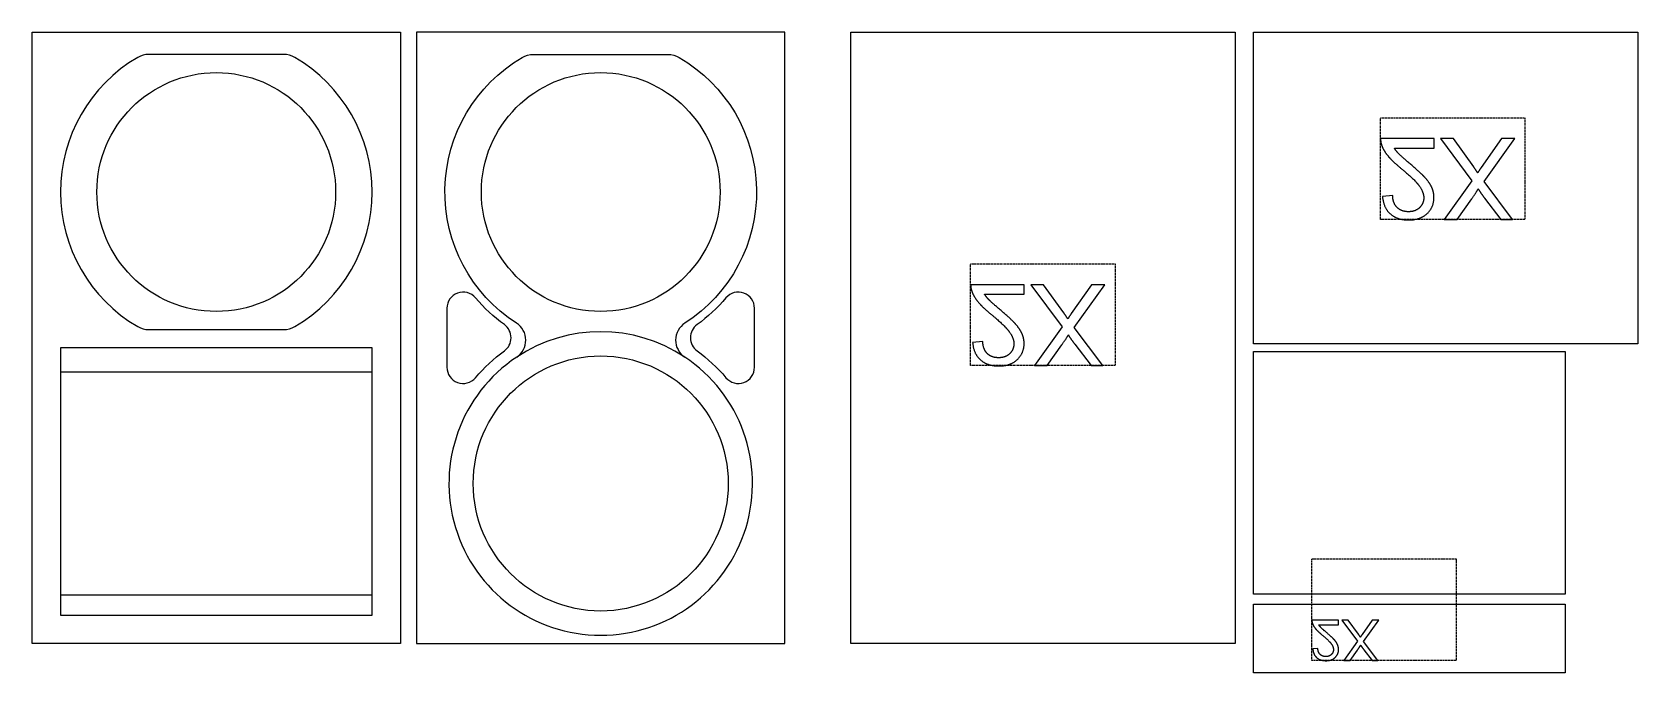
# Model space of a CAD drawing. Header units: millimetres. Extents: x -91 to 703, y -94 to 223.
import ezdxf

# ---------------------------------------------------------------- set-up
doc = ezdxf.new("R2010")
doc.units = ezdxf.units.MM
doc.linetypes.add('DASHED', pattern=[0.75, 0.5, -0.25])
doc.layers.get('0').update_dxf_attribs({"linetype": 'CONTINUOUS'})

msp = doc.modelspace()

# ---------------------------------------------------------------- linework, layer by layer
at = {"linetype": 'DASHED'}
for p, q in [((575.35, 180.62), (646.76, 180.62)), ((575.35, 130.37), (575.35, 180.62)), ((646.76, 180.62), (646.76, 130.37)), ((646.76, 130.37), (575.35, 130.37)), ((372.8, 108.48), (444.22, 108.48)), ((372.8, 58.23), (372.8, 108.48)), ((444.22, 108.48), (444.22, 58.23)), ((444.22, 58.23), (372.8, 58.23)), ((541.41, -37.21), (612.82, -37.21)), ((541.41, -87.46), (541.41, -37.21)), ((612.82, -37.21), (612.82, -87.46)), ((612.82, -87.46), (541.41, -87.46))]:
    msp.add_line(p, q, dxfattribs=at)
for p, q in [((601.84, 170.37), (575.4, 170.37)), ((601.84, 165.65), (601.84, 170.37)), ((605.03, 170.37), (620.51, 149.52)), ((611.39, 170.37), (605.03, 170.37)), ((621.43, 156.42), (611.39, 170.37)), ((635.16, 170.37), (625.09, 156.1)), ((626.56, 149.22), (641.71, 170.37)), ((641.71, 170.37), (635.16, 170.37)), ((582.22, 165.65), (601.84, 165.65)), ((620.51, 149.52), (606.86, 130.37)), ((640.61, 130.37), (626.56, 149.22)), ((581.38, 142.29), (576.33, 141.77)), ((613.17, 130.37), (620.42, 140.63)), ((626.81, 140.98), (634.86, 130.37)), ((606.86, 130.37), (613.17, 130.37)), ((634.86, 130.37), (640.61, 130.37)), ((399.3, 98.23), (372.86, 98.23)), ((399.3, 93.51), (399.3, 98.23)), ((402.49, 98.23), (417.96, 77.38)), ((408.85, 98.23), (402.49, 98.23)), ((418.89, 84.29), (408.85, 98.23)), ((432.61, 98.23), (422.54, 83.96)), ((424.02, 77.08), (439.16, 98.23)), ((439.16, 98.23), (432.61, 98.23)), ((379.68, 93.51), (399.3, 93.51)), ((417.96, 77.38), (404.32, 58.23)), ((438.07, 58.23), (424.02, 77.08)), ((378.83, 70.15), (373.78, 69.63)), ((410.62, 58.23), (417.88, 68.49)), ((424.26, 68.84), (432.31, 58.23)), ((404.32, 58.23), (410.62, 58.23)), ((432.31, 58.23), (438.07, 58.23)), ((77, 55), (-77, 55)), ((-77, -55), (77, -55)), ((554.65, -67.46), (541.43, -67.46)), ((544.85, -69.82), (554.65, -69.82)), ((554.65, -69.82), (554.65, -67.46)), ((556.25, -67.46), (563.99, -77.89)), ((559.43, -67.46), (556.25, -67.46)), ((564.45, -74.43), (559.43, -67.46)), ((571.31, -67.46), (566.28, -74.6)), ((567.01, -78.04), (574.59, -67.46)), ((574.59, -67.46), (571.31, -67.46)), ((563.99, -77.89), (557.16, -87.46)), ((574.04, -87.46), (567.01, -78.04)), ((544.42, -81.5), (541.9, -81.76)), ((560.32, -87.46), (563.94, -82.33)), ((567.14, -82.16), (571.16, -87.46)), ((557.16, -87.46), (560.32, -87.46)), ((571.16, -87.46), (574.04, -87.46))]:
    msp.add_line(p, q)
for points in [[(-91, -79), (-91, 223), (91, 223), (91, -79)], [(99, 223), (99, -79), (281, -79), (281, 223)], [(313.61, 223), (503.61, 223), (503.61, -79), (313.61, -79)], [(512.55, 223), (702.55, 223), (702.55, 69), (512.55, 69)], [(-77, 67), (-77, -65), (77, -65), (77, 67)], [(512.55, 65.26), (666.55, 65.26), (666.55, -54.74), (512.55, -54.74)], [(512.55, -59.57), (666.55, -59.57), (666.55, -93.57), (512.55, -93.57)]]:
    msp.add_lwpolyline(points, close=True)
for points in [[(-33.27, 76), (33.27, 76, 0.132863), (38.82, 77.5, 0.574182), (38.82, 210.5, 0.132863), (33.27, 212), (-33.27, 212, 0.132863), (-38.82, 210.5, 0.574182), (-38.82, 77.5, 0.132863)], [(231.49, 62.48, 0.301834), (148.51, 62.48, 0.541195), (148.38, 79.22, -0.560065), (151.18, 210.5, -0.132863), (156.73, 212), (223.27, 212, -0.132863), (228.82, 210.5, -0.560065), (231.62, 79.22, 0.541195)], [(114, 57.42, 0.699051), (128.11, 52.26, -0.060371), (142.39, 65.53, 0.509495), (142.39, 78.47, -0.060371), (128.11, 91.74, 0.699051), (114, 86.58)], [(237.61, 78.47, 0.509495), (237.61, 65.53, -0.060371), (251.89, 52.26, 0.699051), (266, 57.42), (266, 86.58, 0.699051), (251.89, 91.74, -0.060371)]]:
    msp.add_lwpolyline(points, format="xyb", close=True)
for centre, radius in [((0, 144), 59), ((190, 144), 59), ((190, 0), 63)]:
    msp.add_circle(centre, radius)
msp.add_arc((190, 0), 75, -236.40883, 56.40883)
for points in [[(575.4, 170.37), (575.35, 168.59), (575.98, 166.96)], [(575.98, 166.96), (576.99, 164.25), (579.21, 161.63)], [(579.21, 161.63), (581.43, 159.02), (585.63, 155.58)], [(584.3, 162.99), (583.04, 164.31), (582.22, 165.65)], [(589.97, 157.95), (585.55, 161.66), (584.3, 162.99)], [(585.63, 155.58), (592.16, 150.23), (594.45, 147.11)], [(597.54, 150.91), (595.27, 153.48), (589.97, 157.95)], [(600.81, 146.03), (599.82, 148.35), (597.54, 150.91)], [(623.34, 153.42), (622.01, 155.6), (621.43, 156.42)], [(625.09, 156.1), (624.24, 154.87), (623.34, 153.42)], [(594.45, 147.11), (596.74, 143.98), (596.74, 141.2)], [(601.79, 141.31), (601.79, 143.71), (600.81, 146.03)], [(620.42, 140.63), (622.69, 143.82), (623.64, 145.54)], [(623.64, 145.54), (624.98, 143.35), (626.81, 140.98)], [(576.33, 141.77), (576.85, 136.12), (580.23, 133.16)], [(583.53, 136.4), (581.41, 138.52), (581.38, 142.29)], [(589.21, 134.27), (585.66, 134.27), (583.53, 136.4)], [(594.65, 136.27), (592.57, 134.27), (589.21, 134.27)], [(596.74, 141.2), (596.74, 138.28), (594.65, 136.27)], [(598.43, 133.39), (601.79, 136.59), (601.79, 141.31)], [(580.23, 133.16), (583.62, 130.2), (589.32, 130.2)], [(589.32, 130.2), (595.08, 130.2), (598.43, 133.39)], [(372.86, 98.23), (372.8, 96.45), (373.43, 94.82)], [(373.43, 94.82), (374.44, 92.12), (376.66, 89.5)], [(376.66, 89.5), (378.89, 86.88), (383.09, 83.44)], [(381.75, 90.85), (380.5, 92.17), (379.68, 93.51)], [(387.43, 85.81), (383.01, 89.52), (381.75, 90.85)], [(383.09, 83.44), (389.61, 78.09), (391.9, 74.97)], [(395, 78.77), (392.72, 81.34), (387.43, 85.81)], [(420.8, 81.28), (419.46, 83.47), (418.89, 84.29)], [(422.54, 83.96), (421.7, 82.73), (420.8, 81.28)], [(391.9, 74.97), (394.19, 71.84), (394.19, 69.06)], [(398.26, 73.89), (397.28, 76.21), (395, 78.77)], [(399.24, 69.17), (399.24, 71.57), (398.26, 73.89)], [(417.88, 68.49), (420.14, 71.68), (421.1, 73.4)], [(421.1, 73.4), (422.43, 71.22), (424.26, 68.84)], [(373.78, 69.63), (374.3, 63.99), (377.69, 61.03)], [(380.99, 64.26), (378.86, 66.39), (378.83, 70.15)], [(386.66, 62.13), (383.12, 62.13), (380.99, 64.26)], [(392.11, 64.14), (390.02, 62.13), (386.66, 62.13)], [(394.19, 69.06), (394.19, 66.14), (392.11, 64.14)], [(395.89, 61.26), (399.24, 64.45), (399.24, 69.17)], [(377.69, 61.03), (381.07, 58.06), (386.77, 58.06)], [(386.77, 58.06), (392.53, 58.06), (395.89, 61.26)], [(541.43, -67.46), (541.41, -68.35), (541.72, -69.17)], [(541.72, -69.17), (542.23, -70.52), (543.34, -71.83)], [(545.88, -71.15), (545.25, -70.49), (544.85, -69.82)], [(548.72, -73.67), (546.51, -71.82), (545.88, -71.15)], [(543.34, -71.83), (544.45, -73.14), (546.55, -74.86)], [(546.55, -74.86), (549.81, -77.53), (550.96, -79.09)], [(552.51, -77.19), (551.37, -75.91), (548.72, -73.67)], [(550.96, -79.09), (552.1, -80.66), (552.1, -82.05)], [(554.14, -79.63), (553.64, -78.47), (552.51, -77.19)], [(565.4, -75.94), (564.74, -74.84), (564.45, -74.43)], [(566.28, -74.6), (565.85, -75.21), (565.4, -75.94)], [(541.9, -81.76), (542.16, -84.58), (543.85, -86.06)], [(543.85, -86.06), (545.54, -87.55), (548.39, -87.55)], [(545.5, -84.45), (544.44, -83.38), (544.42, -81.5)], [(548.34, -85.51), (546.56, -85.51), (545.5, -84.45)], [(551.06, -84.51), (550.02, -85.51), (548.34, -85.51)], [(548.39, -87.55), (551.27, -87.55), (552.95, -85.95)], [(552.1, -82.05), (552.1, -83.51), (551.06, -84.51)], [(552.95, -85.95), (554.63, -84.35), (554.63, -81.99)], [(554.63, -81.99), (554.63, -80.79), (554.14, -79.63)], [(563.94, -82.33), (565.08, -80.74), (565.55, -79.88)], [(565.55, -79.88), (566.22, -80.97), (567.14, -82.16)]]:
    msp.add_open_spline(points, degree=2)

doc.saveas('drawing.dxf')
